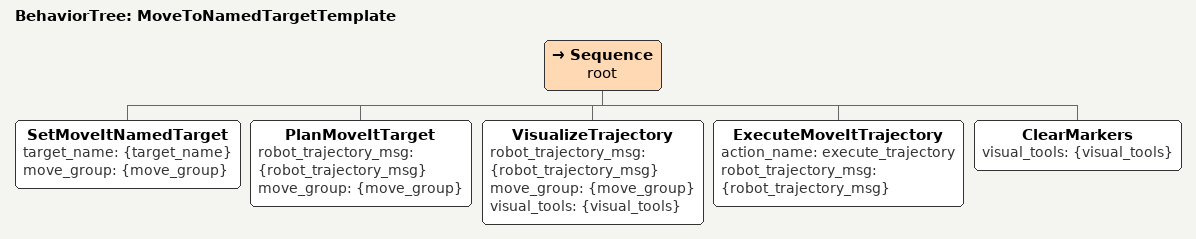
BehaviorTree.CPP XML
<root BTCPP_format="4" >
    <TreeNodeParams>
        <Param name="move_group"/>
        <Param name="target_name"/>
        <Param name="visual_tools"/>
    </TreeNodeParams>
     <BehaviorTree ID="MoveToNamedTargetTemplate">
        <Sequence name="root">
            <SetMoveItNamedTarget       target_name="{target_name}" move_group="{move_group}" />
            <PlanMoveItTarget           robot_trajectory_msg="{robot_trajectory_msg}" move_group="{move_group}"/>
            <VisualizeTrajectory        robot_trajectory_msg="{robot_trajectory_msg}" move_group="{move_group}" visual_tools="{visual_tools}"/>
            <ExecuteMoveItTrajectory    action_name="execute_trajectory" robot_trajectory_msg="{robot_trajectory_msg}"/>
            <ClearMarkers               visual_tools="{visual_tools}"/>
        </Sequence>
     </BehaviorTree>
 </root>
